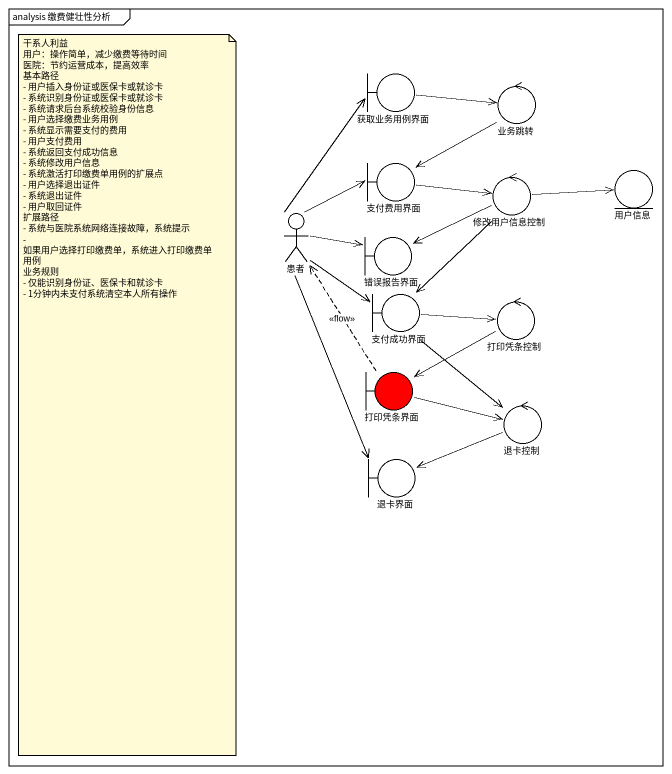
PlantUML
@startuml
mainframe analysis 缴费健壮性分析
boundary 获取业务用例界面
control 业务跳转
boundary 支付费用界面
control 修改用户信息控制
entity 用户信息
actor 患者
boundary 错误报告界面
boundary 支付成功界面
control 打印凭条控制
boundary 打印凭条界面 #FF0000
control 退卡控制
boundary 退卡界面
获取业务用例界面 -right-> 业务跳转
业务跳转 --> 支付费用界面
支付费用界面 -right-> 修改用户信息控制
修改用户信息控制 -right-> 用户信息
修改用户信息控制 -left-> 错误报告界面
修改用户信息控制 --> 支付成功界面
患者 -up-> 获取业务用例界面
患者 -up-> 支付费用界面
患者 -right-> 错误报告界面
患者 --> 支付成功界面
患者 --> 退卡界面
支付成功界面 -right-> 打印凭条控制
支付成功界面 --> 退卡控制
打印凭条控制 -left-> 打印凭条界面
打印凭条界面 .up.> 患者 : <<flow>>
打印凭条界面 -right-> 退卡控制
退卡控制 -left-> 退卡界面
note as N1
  干系人利益
  用户：操作简单，减少缴费等待时间
  医院：节约运营成本，提高效率
  基本路径
  - 用户插入身份证或医保卡或就诊卡
  - 系统识别身份证或医保卡或就诊卡
  - 系统请求后台系统校验身份信息
  - 用户选择缴费业务用例
  - 系统显示需要支付的费用
  - 用户支付费用
  - 系统返回支付成功信息
  - 系统修改用户信息
  - 系统激活打印缴费单用例的扩展点
  - 用户选择退出证件
  - 系统退出证件
  - 用户取回证件
  扩展路径
  - 系统与医院系统网络连接故障，系统提示
  - 如果用户选择打印缴费单，系统进入打印缴费单用例
  业务规则
  - 仅能识别身份证、医保卡和就诊卡
  - 1分钟内未支付系统清空本人所有操作
end note
@enduml
